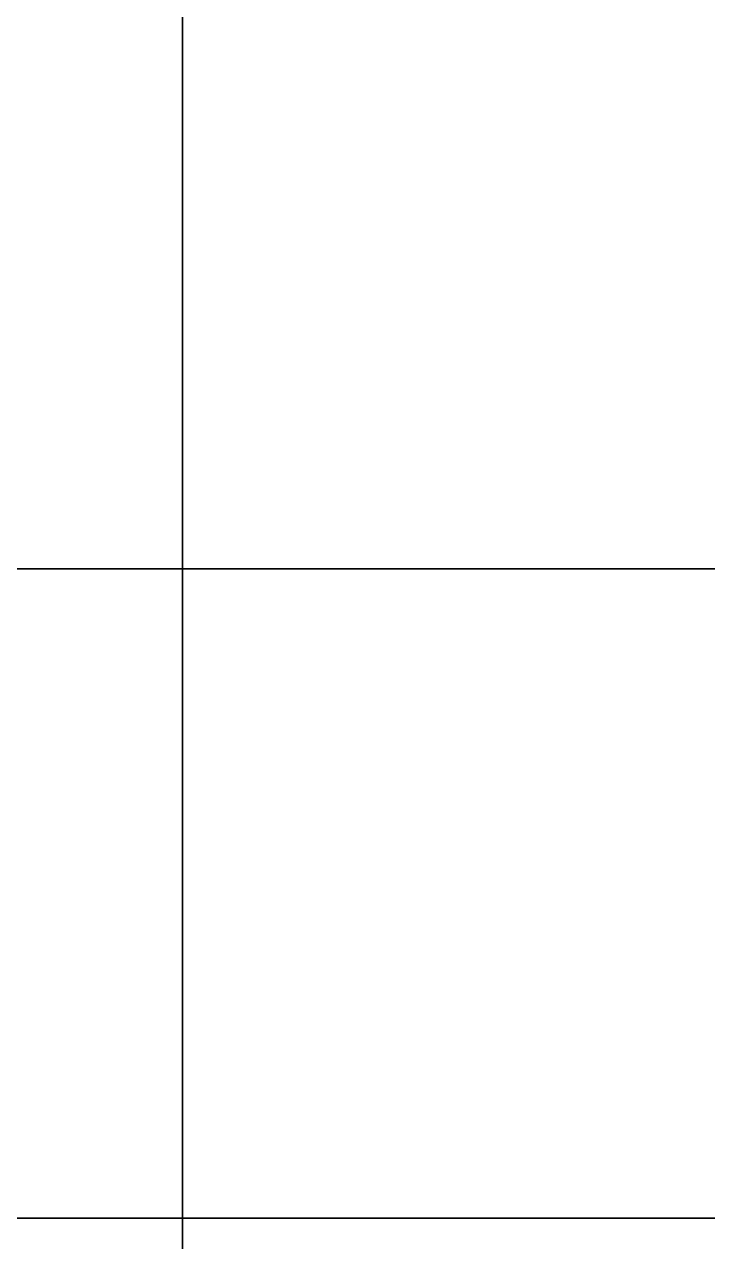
# Model space of a CAD drawing. Extents: x -1998 to 40, y -600 to 0.
# Drawn here: x -502.38 to -483.43, y -78.65 to -44.9 of the extents above; entities that cross this region are included whole.
import ezdxf

# ---------------------------------------------------------------- set-up
doc = ezdxf.new("R2010")
doc.units = 0

# ---------------------------------------------------------------- blocks, each defined once
blk = doc.blocks.new('rack tv terrero.bajo.Suelo1', base_point=(20, 20))
at = {"layer": 'e-cerezo locarno', "color": 0}
blk.add_3dface([(1500, 432, 18), (1500, 20, 18), (1500, 20), (1500, 432)], dxfattribs=at)
at = {"layer": 'e-cerezo locarno H1632', "color": 0}
for points in [[(20, 20), (20, 432), (1500, 432), (1500, 20)], [(20, 20, 18), (20, 432, 18), (1500, 432, 18), (1500, 20, 18)]]:
    blk.add_3dface(points, dxfattribs=at)
blk = doc.blocks.new('rack tv terrero.bajo.Suelo')
at = {"layer": 'e-cerezo locarno H1632'}
blk.add_blockref('rack tv terrero.bajo.Suelo1', (20, 20), dxfattribs=at)
blk = doc.blocks.new('rack tv terrero.bajo.Techo1', base_point=(1500, 0, 600))
at = {"layer": 'e-cerezo locarno H1632', "color": 0}
for points in [[(1500, 0, 600), (1500, 432, 600), (0, 432, 600), (0, 0, 600)], [(1500, 0, 582), (1500, 432, 582), (0, 432, 582), (0, 0, 582)]]:
    blk.add_3dface(points, dxfattribs=at)
at = {"layer": 'e-cerezp locarno', "color": 0}
blk.add_3dface([(1500, 0, 582), (1500, 432, 582), (1500, 432, 600), (1500, 0, 600)], dxfattribs=at)
blk = doc.blocks.new('rack tv terrero.bajo.Techo')
at = {"layer": 'e-cerezo locarno H1632'}
blk.add_blockref('rack tv terrero.bajo.Techo1', (1500, 0, 600), dxfattribs=at)
blk = doc.blocks.new('rack tv terrero.bajo.Lat Der1', base_point=(1500, 20, 18))
at = {"layer": 'e-cerezo locarno', "color": 0}
blk.add_3dface([(1482, 432, 582), (1482, 20, 582), (1500, 20, 582), (1500, 432, 582)], dxfattribs=at)
at = {"layer": 'e-cerezo locarno H1632', "color": 0}
for points in [[(1482, 20, 18), (1482, 432, 18), (1500, 432, 18), (1500, 20, 18)], [(1500, 20, 18), (1500, 432, 18), (1500, 432, 582), (1500, 20, 582)]]:
    blk.add_3dface(points, dxfattribs=at)
blk = doc.blocks.new('rack tv terrero.bajo.Lat Der')
at = {"layer": 'Taladro', "extrusion": (-1, 0, 0)}
for centre, radius in [((-382, 413, -1500), 4.103), ((-381.92, 413, -1500), 2.6)]:
    blk.add_circle(centre, radius, dxfattribs=at)
at = {"layer": 'e-cerezo locarno H1632'}
blk.add_blockref('rack tv terrero.bajo.Lat Der1', (1500, 20, 18), dxfattribs=at)
blk = doc.blocks.new('rack tv terrero.bajo')
at = {"layer": 'rack tv terrero.bajo.Lat Der'}
blk.add_blockref('rack tv terrero.bajo.Lat Der', (0, 0), dxfattribs=at)
at = {"layer": 'rack tv terrero.bajo.Suelo'}
blk.add_blockref('rack tv terrero.bajo.Suelo', (0, 0), dxfattribs=at)
at = {"layer": 'rack tv terrero.bajo.Techo'}
blk.add_blockref('rack tv terrero.bajo.Techo', (0, 0), dxfattribs=at)
blk = doc.blocks.new('rack tv terrero.lateral.Lateral Derecho1', base_point=(18, 0))
at = {"layer": 'e-cerezo locarno H1632', "color": 0}
blk.add_3dface([(0, 0), (0, 450), (0, 450, 2547), (0, 0, 2547)], dxfattribs=at)
at = {"layer": 'e-cerezp locarno', "color": 0}
for points in [[(0, 0), (0, 450), (18, 450), (18, 0)], [(0, 450, 2547), (0, 0, 2547), (18, 0, 2547), (18, 450, 2547)]]:
    blk.add_3dface(points, dxfattribs=at)
blk = doc.blocks.new('rack tv terrero.lateral.Lateral Derecho')
at = {"layer": 'e-cerezo locarno H1632'}
blk.add_blockref('rack tv terrero.lateral.Lateral Derecho1', (18, 0), dxfattribs=at)
blk = doc.blocks.new('rack tv terrero.lateral')
at = {"layer": 'rack tv terrero.lateral.Lateral Derecho'}
blk.add_blockref('rack tv terrero.lateral.Lateral Derecho', (0, 0), dxfattribs=at)
blk = doc.blocks.new('rack tv terrero.divisor.Suelo1', base_point=(18, 0))
at = {"layer": 'e-cerezo locarno H1632', "color": 0}
for points in [[(18, 0), (18, 200), (1500, 200), (1500, 0)], [(18, 0, 18), (18, 200, 18), (1500, 200, 18), (1500, 0, 18)], [(1500, 200, 18), (1500, 0, 18), (1500, 0), (1500, 200)]]:
    blk.add_3dface(points, dxfattribs=at)
blk = doc.blocks.new('rack tv terrero.divisor.Suelo')
at = {"layer": 'e-cerezo locarno H1632'}
blk.add_blockref('rack tv terrero.divisor.Suelo1', (18, 0), dxfattribs=at)
blk = doc.blocks.new('rack tv terrero.divisor.Lat Der1', base_point=(1500, 0, 18))
at = {"layer": 'e-cerezo locarno', "color": 0}
blk.add_3dface([(1482, 200, 1867), (1482, 0, 1867), (1500, 0, 1867), (1500, 200, 1867)], dxfattribs=at)
at = {"layer": 'e-cerezo locarno H1632', "color": 0}
for points in [[(1482, 0, 18), (1482, 200, 18), (1500, 200, 18), (1500, 0, 18)], [(1500, 0, 18), (1500, 200, 18), (1500, 200, 1867), (1500, 0, 1867)]]:
    blk.add_3dface(points, dxfattribs=at)
blk = doc.blocks.new('rack tv terrero.divisor.Lat Der')
at = {"layer": 'e-cerezo locarno H1632'}
blk.add_blockref('rack tv terrero.divisor.Lat Der1', (1500, 0, 18), dxfattribs=at)
blk = doc.blocks.new('rack tv terrero.divisor')
at = {"layer": 'rack tv terrero.divisor.Lat Der'}
blk.add_blockref('rack tv terrero.divisor.Lat Der', (0, 0), dxfattribs=at)
at = {"layer": 'rack tv terrero.divisor.Suelo'}
blk.add_blockref('rack tv terrero.divisor.Suelo', (0, 0), dxfattribs=at)
blk = doc.blocks.new('rack tv terrero.piso tarima.D fondo [1]1', base_point=(0, 352))
at = {"layer": 'color', "color": 0}
blk.add_3dface([(1960, 352), (1960, 370), (0, 370), (0, 352)], dxfattribs=at)
at = {"layer": 'e-cerezo locarno H1632', "color": 0}
for points in [[(0, 370), (0, 370, 50), (1960, 370, 50), (1960, 370)], [(0, 352, 50), (0, 370, 50), (1960, 370, 50), (1960, 352, 50)], [(0, 352), (0, 352, 50), (1960, 352, 50), (1960, 352)]]:
    blk.add_3dface(points, dxfattribs=at)
blk = doc.blocks.new('rack tv terrero.piso tarima.D fondo [1]')
at = {"layer": 'e-cerezo locarno H1632'}
blk.add_blockref('rack tv terrero.piso tarima.D fondo [1]1', (0, 352), dxfattribs=at)
blk = doc.blocks.new('rack tv terrero.piso tarima')
at = {"layer": 'rack tv terrero.piso tarima.D fondo [1]'}
blk.add_blockref('rack tv terrero.piso tarima.D fondo [1]', (0, 0), dxfattribs=at)

msp = doc.modelspace()

# ---------------------------------------------------------------- block references
for name, p in [('rack tv terrero.bajo', (-1998, -450, 44)), ('rack tv terrero.lateral', (-498, -450, 44)), ('rack tv terrero.divisor', (-1998, -218, 644)), ('rack tv terrero.piso tarima', (-1980, -430))]:
    msp.add_blockref(name, p)

doc.saveas('drawing.dxf')
